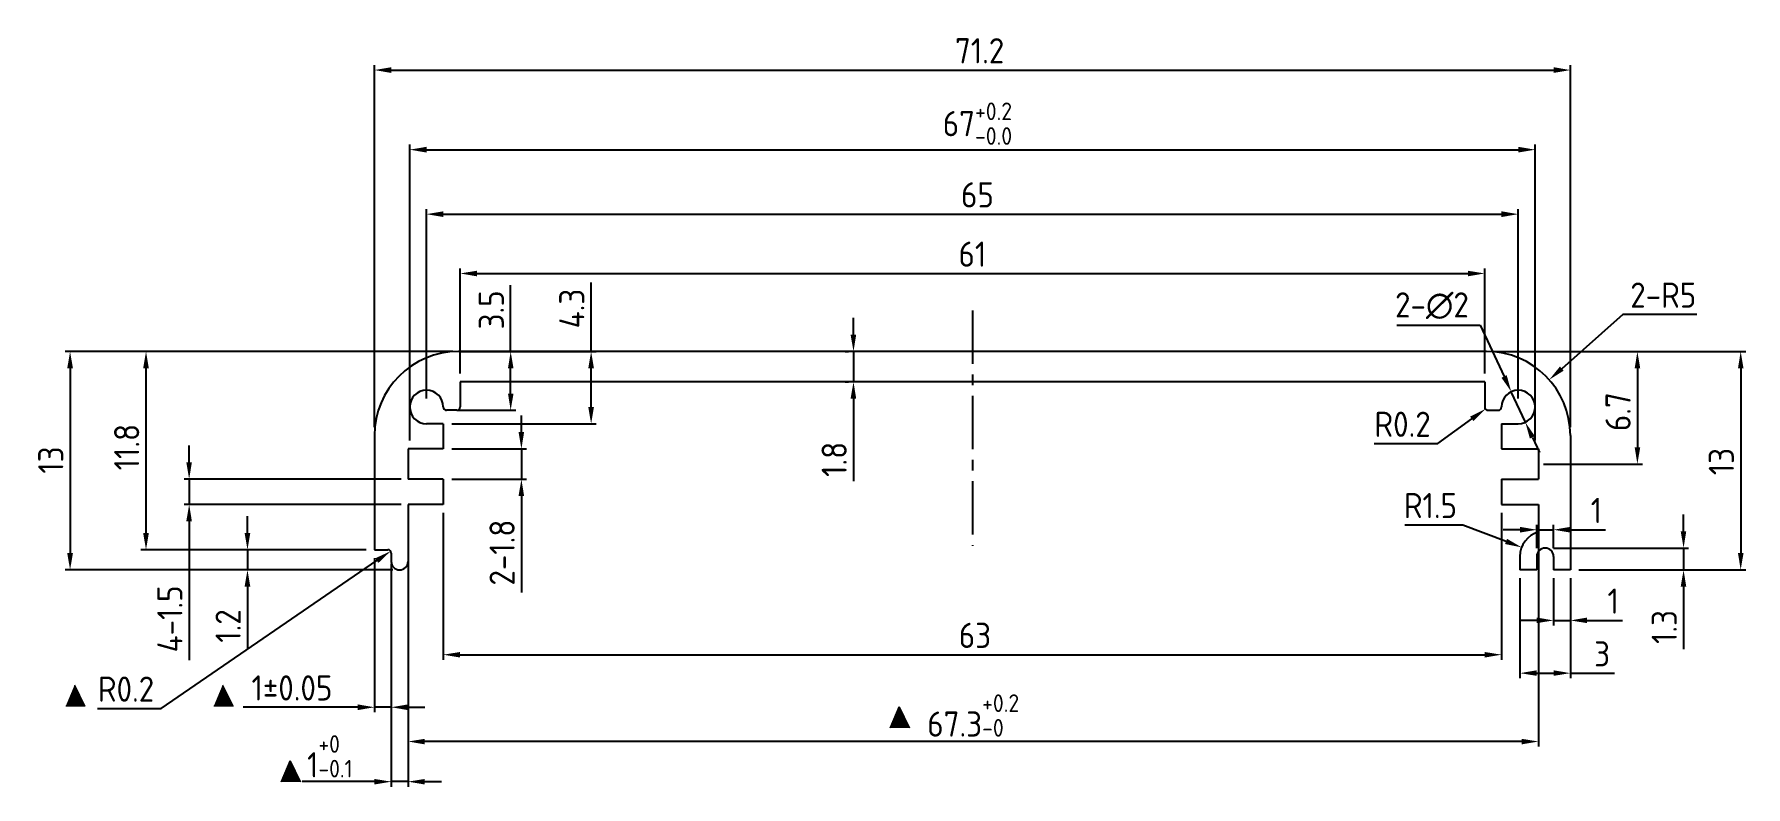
# Model space of a CAD drawing. Header units: millimetres. Extents: x 63 to 165, y 32 to 77.
import ezdxf

# ---------------------------------------------------------------- set-up
doc = ezdxf.new("R2010")
doc.units = ezdxf.units.MM
doc.header["$LTSCALE"] = 0.1
doc.linetypes.add('CENTER', pattern=[50.8, 31.75, -6.35, 6.35, -6.35])
doc.layers.get('0').update_dxf_attribs({"lineweight": 25})
doc.layers.add('图层1', color=7, linetype='Continuous', lineweight=20)
doc.styles.get("Standard").update_dxf_attribs({"font": 'isocp2.shx'})
doc.dimstyles.new('比例2-1', dxfattribs={"dimtxt": 1.5, "dimasz": 1, "dimexe": 0.3, "dimexo": 0.5, "dimgap": 0.4, "dimtad": 1, "dimdec": 3, "dimdsep": 46, "dimtxsty": 'Standard', "dimcen": 0, "dimclrd": 5, "dimclre": 5, "dimadec": 3, "dimazin": 2, "dimtfac": 1, "dimtdec": 3, "dimtmove": 0, "dimatfit": 3, "dimfxl": 0, "dimarcsym": 0})
doc.dimstyles.new('比例2-1$3', dxfattribs={"dimtxt": 1.5, "dimasz": 1, "dimexe": 0.3, "dimexo": 0.5, "dimgap": 0.4, "dimtad": 1, "dimtih": 1, "dimtoh": 1, "dimdec": 3, "dimdsep": 46, "dimtxsty": 'Standard', "dimcen": 0, "dimclrd": 5, "dimclre": 5, "dimadec": 3, "dimazin": 2, "dimtfac": 1, "dimtdec": 3, "dimtmove": 0, "dimatfit": 3, "dimfxl": 0, "dimarcsym": 0})
doc.dimstyles.new('比例2-1$4', dxfattribs={"dimtxt": 1.5, "dimasz": 1, "dimexe": 0.3, "dimexo": 0.5, "dimgap": 0.4, "dimtad": 1, "dimtih": 1, "dimtoh": 1, "dimdec": 3, "dimdsep": 46, "dimtxsty": 'Standard', "dimcen": 0, "dimclrd": 5, "dimclre": 5, "dimadec": 3, "dimazin": 2, "dimtfac": 1, "dimtdec": 3, "dimtofl": 0, "dimtmove": 0, "dimatfit": 3, "dimfxl": 0, "dimarcsym": 0})

# ---------------------------------------------------------------- blocks, each defined once
blk = doc.blocks.new('*D1')
at = {"layer": 'Defpoints', "color": 0}
for p in [(111.69, 58.36), (111.69, 56.56), (111.69, 56.56)]:
    blk.add_point(p, dxfattribs=at)
at = {"layer": '图层1', "color": 5, "lineweight": -2}
for p, q in [((111.69, 59.36), (111.69, 60.36)), ((111.19, 58.36), (111.39, 58.36)), ((111.69, 58.36), (111.69, 56.56)), ((111.19, 56.56), (111.39, 56.56)), ((111.69, 55.56), (111.69, 50.64))]:
    blk.add_line(p, q, dxfattribs=at)
at = {"layer": '图层1', "color": 5}
for points in [[(111.52, 59.36), (111.85, 59.36), (111.69, 58.36)], [(111.52, 55.56), (111.85, 55.56), (111.69, 56.56)]]:
    blk.add_solid(points, dxfattribs=at)
at = {"layer": '图层1', "color": 0, "insert": (110.54, 51.94), "char_height": 1.5, "attachment_point": 5, "rotation": 90}
blk.add_mtext('1.8', dxfattribs=at)
blk = doc.blocks.new('*D2')
at = {"layer": 'Defpoints', "color": 0}
for p in [(87.84, 58.36), (87.27, 54.06), (96.07, 54.06)]:
    blk.add_point(p, dxfattribs=at)
at = {"layer": '图层1', "color": 5, "lineweight": -2}
for p, q in [((96.07, 58.36), (96.07, 62.47)), ((88.34, 58.36), (96.37, 58.36)), ((96.07, 55.06), (96.07, 57.36)), ((87.77, 54.06), (96.37, 54.06))]:
    blk.add_line(p, q, dxfattribs=at)
at = {"layer": '图层1', "color": 5}
for points in [[(95.9, 57.36), (96.24, 57.36), (96.07, 58.36)], [(95.9, 55.06), (96.24, 55.06), (96.07, 54.06)]]:
    blk.add_solid(points, dxfattribs=at)
at = {"layer": '图层1', "color": 0, "insert": (94.92, 60.92), "char_height": 1.5, "attachment_point": 5, "rotation": 90}
blk.add_mtext('4.3', dxfattribs=at)
blk = doc.blocks.new('*D3')
at = {"layer": 'Defpoints', "color": 0}
for p in [(89.08, 58.36), (87.57, 54.86), (91.28, 54.86)]:
    blk.add_point(p, dxfattribs=at)
at = {"layer": '图层1', "color": 5, "lineweight": -2}
for p, q in [((91.28, 58.36), (91.28, 62.32)), ((89.58, 58.36), (91.58, 58.36)), ((91.28, 55.86), (91.28, 57.36)), ((88.07, 54.86), (91.58, 54.86))]:
    blk.add_line(p, q, dxfattribs=at)
at = {"layer": '图层1', "color": 5}
for points in [[(91.12, 57.36), (91.45, 57.36), (91.28, 58.36)], [(91.12, 55.86), (91.45, 55.86), (91.28, 54.86)]]:
    blk.add_solid(points, dxfattribs=at)
at = {"layer": '图层1', "color": 0, "insert": (90.13, 60.84), "char_height": 1.5, "attachment_point": 5, "rotation": 90}
blk.add_mtext('3.5', dxfattribs=at)
blk = doc.blocks.new('*D4')
at = {"layer": 'Defpoints', "color": 0}
for p in [(87.27, 52.56), (87.27, 50.76), (91.92, 50.76)]:
    blk.add_point(p, dxfattribs=at)
at = {"layer": '图层1', "color": 5, "lineweight": -2}
for p, q in [((91.92, 53.56), (91.92, 54.56)), ((87.77, 52.56), (92.22, 52.56)), ((91.92, 52.56), (91.92, 50.76)), ((87.77, 50.76), (92.22, 50.76)), ((91.92, 49.76), (91.92, 44.02))]:
    blk.add_line(p, q, dxfattribs=at)
at = {"layer": '图层1', "color": 5}
for points in [[(91.75, 53.56), (92.08, 53.56), (91.92, 52.56)], [(91.75, 49.76), (92.08, 49.76), (91.92, 50.76)]]:
    blk.add_solid(points, dxfattribs=at)
at = {"layer": '图层1', "color": 0, "insert": (90.77, 46.39), "char_height": 1.5, "attachment_point": 5, "rotation": 90}
blk.add_mtext('2-1.8', dxfattribs=at)
blk = doc.blocks.new('*D5')
at = {"layer": 'Defpoints', "color": 0}
for p in [(85.27, 50.76), (72.14, 49.26), (85.27, 49.26)]:
    blk.add_point(p, dxfattribs=at)
at = {"layer": '图层1', "color": 5, "lineweight": -2}
for p, q in [((72.14, 51.76), (72.14, 52.76)), ((84.77, 50.76), (71.84, 50.76)), ((72.14, 50.76), (72.14, 49.26)), ((84.77, 49.26), (71.84, 49.26)), ((72.14, 48.26), (72.14, 39.99))]:
    blk.add_line(p, q, dxfattribs=at)
at = {"layer": '图层1', "color": 5}
for points in [[(71.97, 51.76), (72.3, 51.76), (72.14, 50.76)], [(71.97, 48.26), (72.3, 48.26), (72.14, 49.26)]]:
    blk.add_solid(points, dxfattribs=at)
at = {"layer": '图层1', "color": 0, "insert": (70.99, 42.44), "char_height": 1.5, "attachment_point": 5, "rotation": 90}
blk.add_mtext('4-1.5', dxfattribs=at)
blk = doc.blocks.new('*D6')
at = {"layer": 'Defpoints', "color": 0}
for p in [(75.61, 46.56), (83.17, 46.56), (84.27, 45.36)]:
    blk.add_point(p, dxfattribs=at)
at = {"layer": '图层1', "color": 5, "lineweight": -2}
for p, q in [((75.61, 47.56), (75.61, 48.56)), ((82.67, 46.56), (75.31, 46.56)), ((75.61, 46.56), (75.61, 45.36)), ((83.77, 45.36), (75.31, 45.36)), ((75.61, 44.36), (75.61, 40.67))]:
    blk.add_line(p, q, dxfattribs=at)
at = {"layer": '图层1', "color": 5}
for points in [[(75.44, 47.56), (75.78, 47.56), (75.61, 46.56)], [(75.44, 44.36), (75.78, 44.36), (75.61, 45.36)]]:
    blk.add_solid(points, dxfattribs=at)
at = {"layer": '图层1', "color": 0, "insert": (74.46, 42.02), "char_height": 1.5, "attachment_point": 5, "rotation": 90}
blk.add_mtext('1.2', dxfattribs=at)
blk = doc.blocks.new('*D7')
at = {"layer": 'Defpoints', "color": 0}
for p in [(84.17, 45.86), (85.17, 45.86), (84.17, 32.75)]:
    blk.add_point(p, dxfattribs=at)
at = {"layer": '图层1', "color": 5, "lineweight": -2}
for p, q in [((84.17, 45.36), (84.17, 32.45)), ((85.17, 45.36), (85.17, 32.45)), ((83.17, 32.75), (78.86, 32.75)), ((85.17, 32.75), (84.17, 32.75)), ((86.17, 32.75), (87.17, 32.75))]:
    blk.add_line(p, q, dxfattribs=at)
at = {"layer": '图层1', "color": 5}
for points in [[(83.17, 32.91), (83.17, 32.58), (84.17, 32.75)], [(86.17, 32.91), (86.17, 32.58), (85.17, 32.75)]]:
    blk.add_solid(points, dxfattribs=at)
at = {"layer": '图层1', "color": 0, "insert": (80.51, 34.26), "char_height": 1.5, "attachment_point": 5}
blk.add_mtext('1{\\H0.6978x;\\S+0^ -0.1;}', dxfattribs=at)
blk = doc.blocks.new('*D8')
at = {"layer": 'Defpoints', "color": 0}
for p in [(154.37, 75.12), (83.17, 53.36), (154.37, 53.36)]:
    blk.add_point(p, dxfattribs=at)
at = {"layer": '图层1', "color": 5, "lineweight": -2}
for p, q in [((83.17, 53.86), (83.17, 75.42)), ((154.37, 53.86), (154.37, 75.42)), ((84.17, 75.12), (153.37, 75.12))]:
    blk.add_line(p, q, dxfattribs=at)
at = {"layer": '图层1', "color": 5}
for points in [[(84.17, 75.29), (84.17, 74.95), (83.17, 75.12)], [(153.37, 75.29), (153.37, 74.95), (154.37, 75.12)]]:
    blk.add_solid(points, dxfattribs=at)
at = {"layer": '图层1', "color": 0, "insert": (119.2, 76.27), "char_height": 1.5, "attachment_point": 5}
blk.add_mtext('71.2', dxfattribs=at)
blk = doc.blocks.new('*D9')
at = {"layer": 'Defpoints', "color": 0}
for p in [(152.27, 70.38), (85.27, 52.56), (152.27, 52.56)]:
    blk.add_point(p, dxfattribs=at)
at = {"layer": '图层1', "color": 5, "lineweight": -2}
for p, q in [((85.27, 53.06), (85.27, 70.68)), ((86.27, 70.38), (151.27, 70.38)), ((152.27, 53.06), (152.27, 70.68))]:
    blk.add_line(p, q, dxfattribs=at)
at = {"layer": '图层1', "color": 5}
for points in [[(86.27, 70.55), (86.27, 70.21), (85.27, 70.38)], [(151.27, 70.55), (151.27, 70.21), (152.27, 70.38)]]:
    blk.add_solid(points, dxfattribs=at)
at = {"layer": '图层1', "color": 0, "insert": (119.07, 71.93), "char_height": 1.5, "attachment_point": 5}
blk.add_mtext('\\A1;67{\\H0.7x;\\S+0.2^ -0.0;}', dxfattribs=at)
blk = doc.blocks.new('*D10')
at = {"layer": 'Defpoints', "color": 0}
for p in [(149.37, 58.36), (154.37, 45.36), (164.51, 45.36)]:
    blk.add_point(p, dxfattribs=at)
at = {"layer": '图层1', "color": 5, "lineweight": -2}
for p, q in [((149.87, 58.36), (164.81, 58.36)), ((164.51, 57.36), (164.51, 46.36)), ((154.87, 45.36), (164.81, 45.36))]:
    blk.add_line(p, q, dxfattribs=at)
at = {"layer": '图层1', "color": 5}
for points in [[(164.35, 57.36), (164.68, 57.36), (164.51, 58.36)], [(164.35, 46.36), (164.68, 46.36), (164.51, 45.36)]]:
    blk.add_solid(points, dxfattribs=at)
at = {"layer": '图层1', "color": 0, "insert": (163.36, 51.81), "char_height": 1.5, "attachment_point": 5, "rotation": 90}
blk.add_mtext('13', dxfattribs=at)
blk = doc.blocks.new('*D11')
at = {"layer": 'Defpoints', "color": 0}
for p in [(152.87, 46.66), (161.11, 46.66), (154.37, 45.36)]:
    blk.add_point(p, dxfattribs=at)
at = {"layer": '图层1', "color": 5, "lineweight": -2}
for p, q in [((161.11, 47.66), (161.11, 48.66)), ((153.37, 46.66), (161.41, 46.66)), ((161.11, 46.66), (161.11, 45.36)), ((154.87, 45.36), (161.41, 45.36)), ((161.11, 44.36), (161.11, 40.63))]:
    blk.add_line(p, q, dxfattribs=at)
at = {"layer": '图层1', "color": 5}
for points in [[(160.94, 47.66), (161.27, 47.66), (161.11, 46.66)], [(160.94, 44.36), (161.27, 44.36), (161.11, 45.36)]]:
    blk.add_solid(points, dxfattribs=at)
at = {"layer": '图层1', "color": 0, "insert": (159.96, 41.96), "char_height": 1.5, "attachment_point": 5, "rotation": 90}
blk.add_mtext('1.3', dxfattribs=at)
blk = doc.blocks.new('*D12')
at = {"layer": 'Defpoints', "color": 0}
for p in [(153.37, 45.36), (154.37, 45.36), (153.37, 42.35)]:
    blk.add_point(p, dxfattribs=at)
at = {"layer": '图层1', "color": 5, "lineweight": -2}
for p, q in [((153.37, 44.86), (153.37, 42.05)), ((154.37, 44.86), (154.37, 42.05)), ((152.37, 42.35), (151.37, 42.35)), ((153.37, 42.35), (154.37, 42.35)), ((155.37, 42.35), (157.47, 42.35))]:
    blk.add_line(p, q, dxfattribs=at)
at = {"layer": '图层1', "color": 5}
for points in [[(152.37, 42.52), (152.37, 42.19), (153.37, 42.35)], [(155.37, 42.52), (155.37, 42.19), (154.37, 42.35)]]:
    blk.add_solid(points, dxfattribs=at)
at = {"layer": '图层1', "color": 0, "insert": (156.92, 43.5), "char_height": 1.5, "attachment_point": 5}
blk.add_mtext('1', dxfattribs=at)
blk = doc.blocks.new('*D13')
at = {"layer": 'Defpoints', "color": 0}
for p in [(151.37, 45.36), (154.37, 45.36), (151.37, 39.21)]:
    blk.add_point(p, dxfattribs=at)
at = {"layer": '图层1', "color": 5, "lineweight": -2}
for p, q in [((151.37, 44.86), (151.37, 38.91)), ((154.37, 44.86), (154.37, 38.91)), ((152.37, 39.21), (153.37, 39.21)), ((154.37, 39.21), (156.99, 39.21))]:
    blk.add_line(p, q, dxfattribs=at)
at = {"layer": '图层1', "color": 5}
for points in [[(152.37, 39.38), (152.37, 39.05), (151.37, 39.21)], [(153.37, 39.38), (153.37, 39.05), (154.37, 39.21)]]:
    blk.add_solid(points, dxfattribs=at)
at = {"layer": '图层1', "color": 0, "insert": (156.26, 40.36), "char_height": 1.5, "attachment_point": 5}
blk.add_mtext('3', dxfattribs=at)
blk = doc.blocks.new('*D14')
at = {"layer": 'Defpoints', "color": 0}
for p in [(152.37, 47.75), (152.37, 46.16), (153.37, 46.16)]:
    blk.add_point(p, dxfattribs=at)
at = {"layer": '图层1', "color": 5, "lineweight": -2}
for p, q in [((152.37, 46.66), (152.37, 48.05)), ((153.37, 46.66), (153.37, 48.05)), ((151.37, 47.75), (150.37, 47.75)), ((152.37, 47.75), (153.37, 47.75)), ((154.37, 47.75), (156.47, 47.75))]:
    blk.add_line(p, q, dxfattribs=at)
at = {"layer": '图层1', "color": 5}
for points in [[(151.37, 47.92), (151.37, 47.58), (152.37, 47.75)], [(154.37, 47.92), (154.37, 47.58), (153.37, 47.75)]]:
    blk.add_solid(points, dxfattribs=at)
at = {"layer": '图层1', "color": 0, "insert": (155.92, 48.9), "char_height": 1.5, "attachment_point": 5}
blk.add_mtext('1', dxfattribs=at)
blk = doc.blocks.new('*D15')
at = {"layer": 'Defpoints', "color": 0}
for p in [(151.47, 46.7), (152.87, 46.16)]:
    blk.add_point(p, dxfattribs=at)
at = {"layer": '图层1', "color": 5, "lineweight": -2}
for p, q in [((144.51, 48.04), (147.97, 48.04)), ((147.97, 48.04), (150.54, 47.06))]:
    blk.add_line(p, q, dxfattribs=at)
at = {"layer": '图层1', "color": 5}
blk.add_solid([(150.6, 47.21), (150.48, 46.9), (151.47, 46.7)], dxfattribs=at)
at = {"layer": '图层1', "color": 0, "insert": (146.04, 49.19), "char_height": 1.5, "attachment_point": 5}
blk.add_mtext('R1.5', dxfattribs=at)
blk = doc.blocks.new('*D16')
at = {"layer": 'Defpoints', "color": 0}
for p in [(149.87, 58.36), (152.27, 51.66), (158.36, 51.66)]:
    blk.add_point(p, dxfattribs=at)
at = {"layer": '图层1', "color": 5, "lineweight": -2}
for p, q in [((150.37, 58.36), (158.66, 58.36)), ((158.36, 57.36), (158.36, 52.66)), ((152.77, 51.66), (158.66, 51.66))]:
    blk.add_line(p, q, dxfattribs=at)
at = {"layer": '图层1', "color": 5}
for points in [[(158.2, 57.36), (158.53, 57.36), (158.36, 58.36)], [(158.2, 52.66), (158.53, 52.66), (158.36, 51.66)]]:
    blk.add_solid(points, dxfattribs=at)
at = {"layer": '图层1', "color": 0, "insert": (157.21, 54.78), "char_height": 1.5, "attachment_point": 5, "rotation": 90}
blk.add_mtext('6.7', dxfattribs=at)
blk = doc.blocks.new('*D17')
at = {"layer": 'Defpoints', "color": 0}
for p in [(153.11, 56.68), (149.37, 53.36)]:
    blk.add_point(p, dxfattribs=at)
at = {"layer": '图层1', "color": 5, "lineweight": -2}
for p, q in [((157.5, 60.57), (153.86, 57.34)), ((161.9, 60.57), (157.5, 60.57))]:
    blk.add_line(p, q, dxfattribs=at)
at = {"layer": '图层1', "color": 5}
blk.add_solid([(153.75, 57.47), (153.97, 57.22), (153.11, 56.68)], dxfattribs=at)
at = {"layer": '图层1', "color": 0, "insert": (159.9, 61.72), "char_height": 1.5, "attachment_point": 5}
blk.add_mtext('2-R5', dxfattribs=at)
blk = doc.blocks.new('*D18')
at = {"layer": 'Defpoints', "color": 0}
for p in [(150.85, 55.97), (151.69, 54.15)]:
    blk.add_point(p, dxfattribs=at)
at = {"layer": '图层1', "color": 5, "lineweight": -2}
for p, q in [((144.04, 59.94), (149, 59.94)), ((149, 59.94), (150.43, 56.87)), ((151.69, 54.15), (150.85, 55.97)), ((152.11, 53.25), (152.53, 52.34))]:
    blk.add_line(p, q, dxfattribs=at)
at = {"layer": '图层1', "color": 5}
for points in [[(150.58, 56.95), (150.27, 56.8), (150.85, 55.97)], [(152.26, 53.32), (151.96, 53.18), (151.69, 54.15)]]:
    blk.add_solid(points, dxfattribs=at)
at = {"layer": '图层1', "color": 0, "insert": (146.13, 61.09), "char_height": 1.5, "attachment_point": 5}
blk.add_mtext('2-∅2', dxfattribs=at)
blk = doc.blocks.new('*D19')
at = {"layer": 'Defpoints', "color": 0}
for p in [(87.27, 49.26), (150.27, 49.26), (150.27, 40.31)]:
    blk.add_point(p, dxfattribs=at)
at = {"layer": '图层1', "color": 5, "lineweight": -2}
for p, q in [((87.27, 48.76), (87.27, 40.01)), ((150.27, 48.76), (150.27, 40.01)), ((88.27, 40.31), (149.27, 40.31))]:
    blk.add_line(p, q, dxfattribs=at)
at = {"layer": '图层1', "color": 5}
for points in [[(88.27, 40.47), (88.27, 40.14), (87.27, 40.31)], [(149.27, 40.47), (149.27, 40.14), (150.27, 40.31)]]:
    blk.add_solid(points, dxfattribs=at)
at = {"layer": '图层1', "color": 0, "insert": (118.92, 41.46), "char_height": 1.5, "attachment_point": 5}
blk.add_mtext('63', dxfattribs=at)
blk = doc.blocks.new('*D20')
at = {"layer": 'Defpoints', "color": 0}
for p in [(151.27, 66.54), (86.27, 55.06), (151.27, 55.06)]:
    blk.add_point(p, dxfattribs=at)
at = {"layer": '图层1', "color": 5, "lineweight": -2}
for p, q in [((86.27, 55.56), (86.27, 66.84)), ((87.27, 66.54), (150.27, 66.54)), ((151.27, 55.56), (151.27, 66.84))]:
    blk.add_line(p, q, dxfattribs=at)
at = {"layer": '图层1', "color": 5}
for points in [[(87.27, 66.71), (87.27, 66.37), (86.27, 66.54)], [(150.27, 66.71), (150.27, 66.37), (151.27, 66.54)]]:
    blk.add_solid(points, dxfattribs=at)
at = {"layer": '图层1', "color": 0, "insert": (119.07, 67.69), "char_height": 1.5, "attachment_point": 5}
blk.add_mtext('65', dxfattribs=at)
blk = doc.blocks.new('*D21')
at = {"layer": 'Defpoints', "color": 0}
for p in [(149.27, 63.01), (88.27, 56.56), (149.27, 56.56)]:
    blk.add_point(p, dxfattribs=at)
at = {"layer": '图层1', "color": 5, "lineweight": -2}
for p, q in [((88.27, 57.06), (88.27, 63.31)), ((149.27, 57.06), (149.27, 63.31)), ((89.27, 63.01), (148.27, 63.01))]:
    blk.add_line(p, q, dxfattribs=at)
at = {"layer": '图层1', "color": 5}
for points in [[(89.27, 63.17), (89.27, 62.84), (88.27, 63.01)], [(148.27, 63.17), (148.27, 62.84), (149.27, 63.01)]]:
    blk.add_solid(points, dxfattribs=at)
at = {"layer": '图层1', "color": 0, "insert": (118.77, 64.16), "char_height": 1.5, "attachment_point": 5}
blk.add_mtext('61', dxfattribs=at)
blk = doc.blocks.new('*D22')
at = {"layer": 'Defpoints', "color": 0}
for p in [(149.47, 55.06), (149.31, 54.94)]:
    blk.add_point(p, dxfattribs=at)
at = {"layer": '图层1', "color": 5, "lineweight": -2}
for p, q in [((146.48, 52.88), (148.5, 54.36)), ((142.69, 52.88), (146.48, 52.88))]:
    blk.add_line(p, q, dxfattribs=at)
at = {"layer": '图层1', "color": 5}
blk.add_solid([(148.4, 54.49), (148.6, 54.22), (149.31, 54.94)], dxfattribs=at)
at = {"layer": '图层1', "color": 0, "insert": (144.38, 54.03), "char_height": 1.5, "attachment_point": 5}
blk.add_mtext('R0.2', dxfattribs=at)
blk = doc.blocks.new('*D23')
at = {"layer": 'Defpoints', "color": 0}
for p in [(88.34, 58.36), (65.05, 45.36), (84.77, 45.36)]:
    blk.add_point(p, dxfattribs=at)
at = {"layer": '图层1', "color": 5, "lineweight": -2}
for p, q in [((87.84, 58.36), (64.75, 58.36)), ((65.05, 57.36), (65.05, 46.36)), ((84.27, 45.36), (64.75, 45.36))]:
    blk.add_line(p, q, dxfattribs=at)
at = {"layer": '图层1', "color": 5}
for points in [[(64.88, 57.36), (65.22, 57.36), (65.05, 58.36)], [(64.88, 46.36), (65.22, 46.36), (65.05, 45.36)]]:
    blk.add_solid(points, dxfattribs=at)
at = {"layer": '图层1', "color": 0, "insert": (63.9, 51.9), "char_height": 1.5, "attachment_point": 5, "rotation": 90}
blk.add_mtext('13', dxfattribs=at)
blk = doc.blocks.new('*D24')
at = {"layer": 'Defpoints', "color": 0}
for p in [(69.57, 58.36), (87.84, 58.36), (83.17, 46.56)]:
    blk.add_point(p, dxfattribs=at)
at = {"layer": '图层1', "color": 5, "lineweight": -2}
for p, q in [((87.34, 58.36), (69.27, 58.36)), ((69.57, 47.56), (69.57, 57.36)), ((82.67, 46.56), (69.27, 46.56))]:
    blk.add_line(p, q, dxfattribs=at)
at = {"layer": '图层1', "color": 5}
for points in [[(69.4, 57.36), (69.74, 57.36), (69.57, 58.36)], [(69.4, 47.56), (69.74, 47.56), (69.57, 46.56)]]:
    blk.add_solid(points, dxfattribs=at)
at = {"layer": '图层1', "color": 0, "insert": (68.42, 52.67), "char_height": 1.5, "attachment_point": 5, "rotation": 90}
blk.add_mtext('11.8', dxfattribs=at)
blk = doc.blocks.new('*D25')
at = {"layer": 'Defpoints', "color": 0}
for p in [(83.17, 46.56), (84.17, 46.21), (84.17, 37.18)]:
    blk.add_point(p, dxfattribs=at)
at = {"layer": '图层1', "color": 5, "lineweight": -2}
for p, q in [((83.17, 46.06), (83.17, 36.88)), ((84.17, 45.71), (84.17, 36.88)), ((82.17, 37.18), (75.36, 37.18)), ((84.17, 37.18), (83.17, 37.18)), ((85.17, 37.18), (86.17, 37.18))]:
    blk.add_line(p, q, dxfattribs=at)
at = {"layer": '图层1', "color": 5}
for points in [[(82.17, 37.35), (82.17, 37.01), (83.17, 37.18)], [(85.17, 37.35), (85.17, 37.01), (84.17, 37.18)]]:
    blk.add_solid(points, dxfattribs=at)
at = {"layer": '图层1', "color": 0, "insert": (78.26, 38.33), "char_height": 1.5, "attachment_point": 5}
blk.add_mtext('1%%p0.05', dxfattribs=at)
blk = doc.blocks.new('*D26')
at = {"layer": 'Defpoints', "color": 0}
for p in [(152.47, 48.43), (85.17, 46.58), (85.17, 35.14)]:
    blk.add_point(p, dxfattribs=at)
at = {"layer": '图层1', "color": 5, "lineweight": -2}
for p, q in [((152.47, 47.93), (152.47, 34.84)), ((85.17, 46.08), (85.17, 34.84)), ((151.47, 35.14), (86.17, 35.14))]:
    blk.add_line(p, q, dxfattribs=at)
at = {"layer": '图层1', "color": 5}
for points in [[(86.17, 35.3), (86.17, 34.97), (85.17, 35.14)], [(151.47, 35.3), (151.47, 34.97), (152.47, 35.14)]]:
    blk.add_solid(points, dxfattribs=at)
at = {"layer": '图层1', "color": 0, "insert": (118.82, 36.69), "char_height": 1.5, "attachment_point": 5}
blk.add_mtext('67.3{\\H0.7x;\\S+0.2^ -0;}', dxfattribs=at)
blk = doc.blocks.new('*D27')
at = {"layer": 'Defpoints', "color": 0}
for p in [(83.97, 46.36), (84.13, 46.47)]:
    blk.add_point(p, dxfattribs=at)
at = {"layer": '图层1', "color": 5, "lineweight": -2}
for p, q in [((70.47, 37.11), (83.31, 45.91)), ((66.68, 37.11), (70.47, 37.11))]:
    blk.add_line(p, q, dxfattribs=at)
at = {"layer": '图层1', "color": 5}
blk.add_solid([(83.22, 46.05), (83.4, 45.77), (84.13, 46.47)], dxfattribs=at)
at = {"layer": '图层1', "color": 0, "insert": (68.38, 38.26), "char_height": 1.5, "attachment_point": 5}
blk.add_mtext('R0.2', dxfattribs=at)

msp = doc.modelspace()

# ---------------------------------------------------------------- hatches: boundary and pattern name
at = {"layer": '图层1'}
for points in [[(65.3188, 38.5112), (64.7883, 37.2448), (65.9378, 37.2448)], [(74.1318, 38.5112), (73.6013, 37.2448), (74.7508, 37.2448)], [(114.4098, 37.2161), (113.8793, 35.9497), (115.0288, 35.9497)], [(78.1477, 34.0021), (77.6171, 32.7357), (78.7667, 32.7357)]]:
    msp.add_hatch(color=256, dxfattribs=at).paths.add_polyline_path(points)

# ---------------------------------------------------------------- linework, layer by layer
at = {"color": 1, "linetype": 'CENTER'}
msp.add_line((118.7692, 60.8018), (118.7692, 46.7972), dxfattribs=at)
for p, q in [((149.3692, 58.3614), (88.1692, 58.3614)), ((149.2692, 56.5614), (88.2692, 56.5614)), ((88.2692, 56.5614), (88.2692, 55.0614)), ((149.2692, 56.5614), (149.2692, 55.0614)), ((87.2692, 54.0614), (86.2692, 54.0614)), ((87.2692, 54.0614), (87.2692, 52.5614)), ((88.0692, 54.8614), (87.4692, 54.8614)), ((149.4692, 54.8614), (150.0692, 54.8614)), ((150.2692, 54.0614), (151.2692, 54.0614)), ((150.2692, 54.0614), (150.2692, 52.5614)), ((83.1692, 53.3614), (83.1692, 46.5614)), ((154.3692, 53.3614), (154.3692, 45.3614)), ((87.2692, 52.5614), (85.1692, 52.5614)), ((85.1692, 52.5614), (85.1692, 50.7614)), ((150.2692, 52.5614), (152.4692, 52.5614)), ((152.4692, 52.5614), (152.4692, 50.7614)), ((87.2692, 50.7614), (85.1692, 50.7614)), ((87.2692, 50.7614), (87.2692, 49.2614)), ((150.2692, 50.7614), (152.4692, 50.7614)), ((150.2692, 50.7614), (150.2692, 49.2614)), ((87.2692, 49.2614), (85.1692, 49.2614)), ((85.1692, 49.2614), (85.1692, 45.8614)), ((150.2692, 49.2614), (152.4692, 49.2614)), ((152.4692, 49.2614), (152.4692, 47.607)), ((83.1692, 46.5614), (83.9692, 46.5614)), ((84.1692, 46.3614), (84.1692, 45.8614)), ((151.3692, 46.1614), (151.3692, 45.3614)), ((152.3692, 46.1614), (152.3692, 45.3614)), ((153.3692, 46.1614), (153.3692, 45.3614)), ((152.3692, 45.3614), (151.3692, 45.3614)), ((154.3692, 45.3614), (153.3692, 45.3614))]:
    msp.add_line(p, q)
for centre, radius, start, end in [((88.1692, 53.3614), 5, 90, 180), ((149.3692, 53.3614), 5, 0, 90), ((86.2692, 55.0614), 1, 0, 270), ((151.2692, 55.0614), 1, 270, 180), ((87.4692, 55.0614), 0.2, 180, 270), ((88.0692, 55.0614), 0.2, 270, 0), ((149.4692, 55.0614), 0.2, 180, 270), ((150.0692, 55.0614), 0.2, 270, 0), ((152.8692, 46.1614), 1.5, 105.46601, 180), ((83.9692, 46.3614), 0.2, 0, 90), ((84.6692, 45.8614), 0.5, 180, 0), ((152.8692, 46.1614), 0.5, 0, 180)]:
    msp.add_arc(centre, radius, start, end)
at = {"layer": '图层1'}
for p, q in [((65.3188, 38.5112), (65.9378, 37.2448)), ((74.1318, 38.5112), (74.7508, 37.2448)), ((65.9378, 37.2448), (64.7883, 37.2448)), ((74.7508, 37.2448), (73.6013, 37.2448)), ((113.8793, 35.9497), (114.4098, 37.2161)), ((114.4098, 37.2161), (115.0288, 35.9497)), ((77.6171, 32.7357), (78.1477, 34.0021)), ((78.1477, 34.0021), (78.7667, 32.7357))]:
    msp.add_line(p, q, dxfattribs=at)

# ---------------------------------------------------------------- dimensions: what is measured, and where the dimension line sits
for base, p1, p2, picture, middle in [((154.3692, 75.1197), (83.1692, 53.3614), (154.3692, 53.3614), '*D8', (119.2009, 75.1197)), ((151.2692, 66.54), (86.2692, 55.0614), (151.2692, 55.0614), '*D20', (119.0727, 66.54)), ((150.2692, 40.307), (87.2692, 49.2614), (150.2692, 49.2614), '*D19', (118.9194, 40.307)), ((152.3692, 47.7494), (153.3692, 46.1614), (152.3692, 46.1614), '*D14', (155.9192, 47.7494)), ((153.3692, 42.3536), (154.3692, 45.3614), (153.3692, 45.3614), '*D12', (156.9192, 42.3536)), ((151.3692, 39.2149), (154.3692, 45.3614), (151.3692, 45.3614), '*D13', (156.2576, 39.2149))]:
    dim = msp.add_linear_dim(base=base, p1=p1, p2=p2, dimstyle='比例2-1', dxfattribs=at)
    dim.commit()
    dim.dimension.update_dxf_attribs({"geometry": picture, "text_midpoint": middle, "dimtype": 160})
for base, p1, p2, text, picture, middle in [((152.2692, 70.3817), (85.2692, 52.5614), (152.2692, 52.5614), '\\A1;<>{\\H0.7x;\\S+0.2^ -0.0;}', '*D9', (119.0727, 70.3817)), ((84.1692, 37.1799), (83.1692, 46.5614), (84.1692, 46.2114), '<>%%p0.05', '*D25', (78.2631, 37.1799)), ((84.1692, 32.7451), (85.1692, 45.8614), (84.1692, 45.8614), '<>{\\H0.6978x;\\S+0^ -0.1;}', '*D7', (80.5123, 32.7451))]:
    dim = msp.add_linear_dim(base=base, p1=p1, p2=p2, text=text, dimstyle='比例2-1', dxfattribs=at)
    dim.commit()
    dim.dimension.update_dxf_attribs({"geometry": picture, "text_midpoint": middle, "dimtype": 160})
dim = msp.add_linear_dim(base=(149.2692, 63.0071), p1=(88.2692, 56.5614), p2=(149.2692, 56.5614), dimstyle='比例2-1', dxfattribs=at)
dim.commit()
dim.dimension.update_dxf_attribs({"geometry": '*D21', "text_midpoint": (118.7692, 64.1571)})
for base, p1, p2, picture, middle in [((96.069, 54.0614), (87.8419, 58.3614), (87.2692, 54.0614), '*D2', (96.069, 60.9174)), ((91.2823, 54.8614), (89.0825, 58.3614), (87.5692, 54.8614), '*D3', (91.2823, 60.8424)), ((111.6863, 56.5614), (111.6863, 58.3614), (111.6863, 56.5614), '*D1', (111.6863, 51.9394)), ((65.0496, 45.3614), (88.3419, 58.3614), (84.7692, 45.3614), '*D23', (65.0496, 51.9044)), ((69.5692, 58.3614), (83.1692, 46.5614), (87.8419, 58.3614), '*D24', (69.5692, 52.665)), ((164.5133, 45.3614), (149.3692, 58.3614), (154.3692, 45.3614), '*D10', (164.5133, 51.8079)), ((158.3623, 51.6614), (149.8692, 58.3614), (152.2692, 51.6614), '*D16', (158.3623, 54.7827)), ((75.6113, 46.5614), (84.2692, 45.3614), (83.1692, 46.5614), '*D6', (75.6113, 42.0163)), ((161.108, 46.6614), (154.3692, 45.3614), (152.8692, 46.6614), '*D11', (161.108, 41.9578))]:
    dim = msp.add_linear_dim(base=base, p1=p1, p2=p2, angle=90, dimstyle='比例2-1', dxfattribs=at)
    dim.commit()
    dim.dimension.update_dxf_attribs({"geometry": picture, "text_midpoint": middle, "dimtype": 160})
dim = msp.add_radius_dim(center=(149.3692, 53.3614), mpoint=(153.1102, 56.6787), text='2-<>', dimstyle='比例2-1$4', dxfattribs=at)
dim.commit()
dim.dimension.update_dxf_attribs({"geometry": '*D17', "text_midpoint": (159.9026, 60.5734), "dimtype": 164})
dim = msp.add_diameter_dim_2p(p1=(151.6909, 54.1546), p2=(150.8475, 55.9681), text='2-<>', dimstyle='比例2-1$3', dxfattribs=at)
dim.commit()
dim.dimension.update_dxf_attribs({"geometry": '*D18', "text_midpoint": (146.1317, 59.9446), "dimtype": 163})
dim = msp.add_radius_dim(center=(149.4692, 55.0614), mpoint=(149.3075, 54.9436), dimstyle='比例2-1$4', dxfattribs=at)
dim.commit()
dim.dimension.update_dxf_attribs({"geometry": '*D22', "text_midpoint": (144.3826, 52.8836)})
for base, p1, p2, text, picture, middle in [((91.9169, 50.7614), (87.2692, 52.5614), (87.2692, 50.7614), '2-<>', '*D4', (91.9169, 46.3923)), ((72.1383, 49.2614), (85.2692, 50.7614), (85.2692, 49.2614), '4-<>', '*D5', (72.1383, 42.445))]:
    dim = msp.add_linear_dim(base=base, p1=p1, p2=p2, angle=90, text=text, dimstyle='比例2-1', dxfattribs=at)
    dim.commit()
    dim.dimension.update_dxf_attribs({"geometry": picture, "text_midpoint": middle, "dimtype": 160})
dim = msp.add_radius_dim(center=(152.8692, 46.1614), mpoint=(151.4693, 46.7), dimstyle='比例2-1$4', dxfattribs=at)
dim.commit()
dim.dimension.update_dxf_attribs({"geometry": '*D15', "text_midpoint": (146.0434, 48.0448), "dimtype": 164})
dim = msp.add_linear_dim(base=(85.1692, 35.1381), p1=(152.4692, 48.4342), p2=(85.1692, 46.5766), text='<>{\\H0.7x;\\S+0.2^ -0;}', dimstyle='比例2-1', dxfattribs=at)
dim.commit()
dim.dimension.update_dxf_attribs({"geometry": '*D26', "text_midpoint": (118.8192, 36.685)})
dim = msp.add_radius_dim(center=(83.9692, 46.3614), mpoint=(84.1342, 46.4744), dimstyle='比例2-1$4', override={"dimtmove": 1}, dxfattribs=at)
dim.commit()
dim.dimension.update_dxf_attribs({"geometry": '*D27', "text_midpoint": (70.4725, 37.112), "dimtype": 164})

doc.saveas('drawing.dxf')
